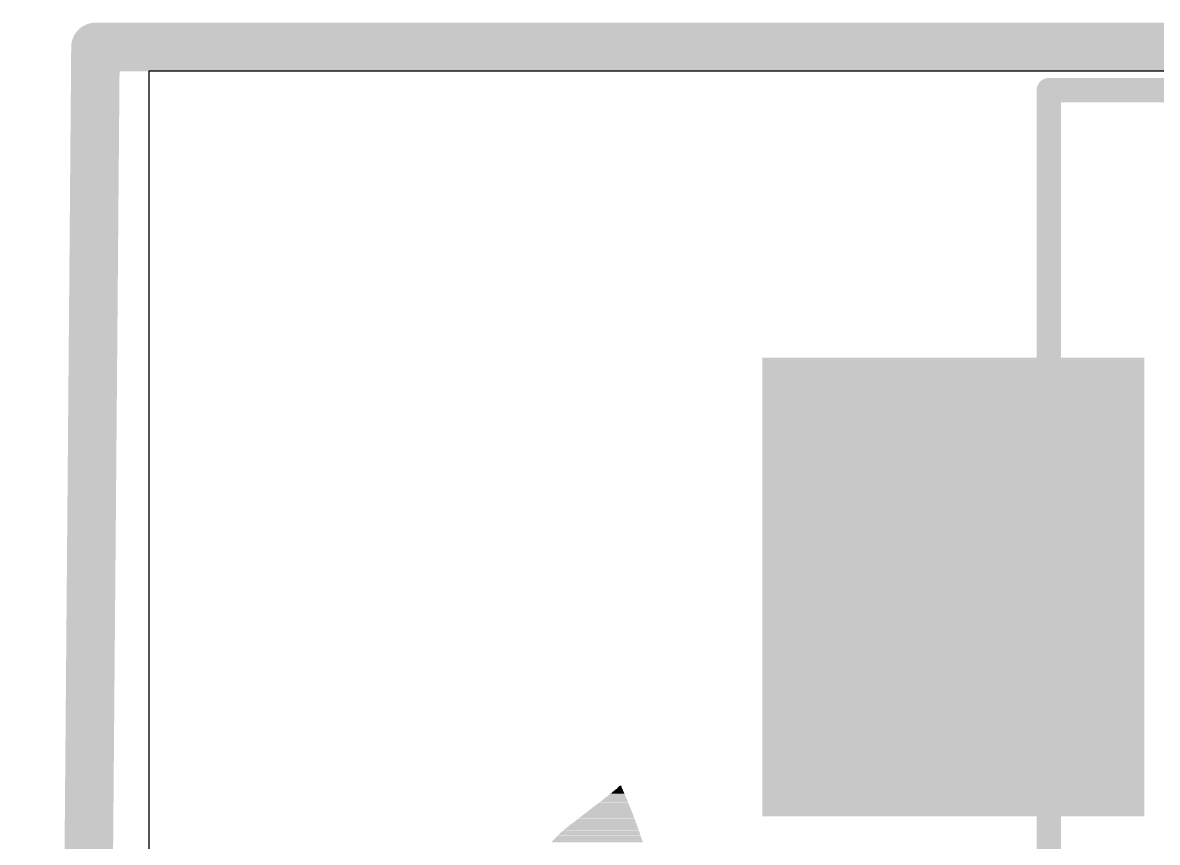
# Model space of a CAD drawing. Extents: x -0.7 to 23.9, y -0.3 to 32.1.
# Drawn here: x -0.66 to 5.28, y 26.45 to 30.73 of the extents above; entities that cross this region are included whole.
import ezdxf

# ---------------------------------------------------------------- set-up
doc = ezdxf.new("R2010")
doc.units = 0
for name, color, linetype in [('1', 12, 'CONTINUOUS'), ('20', 53, 'CONTINUOUS'), ('21', 253, 'CONTINUOUS'), ('51', 253, 'CONTINUOUS')]:
    doc.layers.add(name, color=color, linetype=linetype)

# ---------------------------------------------------------------- blocks, each defined once
blk = doc.blocks.new('RECT')
blk.add_solid([(-0.5, -0.5), (0.5, -0.5), (-0.5, 0.5), (0.5, 0.5)])

msp = doc.modelspace()

# ---------------------------------------------------------------- linework, layer by layer
at = {"layer": '1', "const_width": 0.254}
for points in [[(-0.2794, 30.607), (-0.5334, -0.127)], [(18.2626, 30.607), (-0.2794, 30.607)]]:
    msp.add_lwpolyline(points, dxfattribs=at)
at = {"layer": '1', "const_width": 0.127}
for points in [[(-0.2794, 30.6705, 1), (-0.2794, 30.5435)], [(-0.2159, 30.6065, 1), (-0.3429, 30.6075)]]:
    msp.add_lwpolyline(points, format="xyb", dxfattribs=at)
at = {"layer": '20'}
for p, q in [((0, 30.48), (0, 0)), ((17.78, 30.48), (0, 30.48))]:
    msp.add_line(p, q, dxfattribs=at)
at = {"layer": '21', "const_width": 0.127}
msp.add_lwpolyline([(12.5106, 30.381), (4.7106, 30.381)], dxfattribs=at)
at = {"layer": '21', "const_width": 0.0635}
msp.add_lwpolyline([(4.7106, 30.4127, 1), (4.7106, 30.3493)], format="xyb", dxfattribs=at)
at = {"layer": '51'}
for points, const_width in [([(4.7106, 30.381), (4.7106, 28.481)], 0.127), ([(3.5606, 28.421), (3.5606, 28.021)], 0.1016), ([(3.5806, 28.4402), (4.7306, 28.4402)], 0.1016), ([(3.5606, 27.071), (3.5606, 27.421)], 0.1016), ([(4.7306, 27.0616), (3.5806, 27.0616)], 0.1016), ([(4.7106, 27.021), (4.7106, 22.921)], 0.127)]:
    msp.add_lwpolyline(points, dxfattribs=dict(at, const_width=const_width))
for points, const_width in [([(4.7424, 30.381, 1), (4.6789, 30.381)], 0.0635), ([(4.6789, 28.481, 1), (4.7424, 28.481)], 0.0635), ([(3.586, 28.421, 1), (3.5352, 28.421)], 0.0508), ([(3.5806, 28.4656, 1), (3.5806, 28.4148)], 0.0508), ([(4.7306, 28.4148, 1), (4.7306, 28.4656)], 0.0508), ([(3.5606, 27.421, 1), (3.5606, 28.021)], 0.1016), ([(3.5606, 28.0464, 1), (3.5606, 27.9956)], 0.0508), ([(3.5352, 28.021, 1), (3.586, 28.021)], 0.0508), ([(3.5606, 27.4464, 1), (3.5606, 27.3956)], 0.0508), ([(3.586, 27.421, 1), (3.5352, 27.421)], 0.0508), ([(3.5352, 27.071, 1), (3.586, 27.071)], 0.0508), ([(3.5806, 27.087, 1), (3.5806, 27.0362)], 0.0508), ([(4.7424, 27.021, 1), (4.6789, 27.021)], 0.0635), ([(4.7306, 27.0362, 1), (4.7306, 27.087)], 0.0508)]:
    msp.add_lwpolyline(points, format="xyb", dxfattribs=dict(at, const_width=const_width))

# ---------------------------------------------------------------- block references
at = {"layer": '1', "xscale": 2, "yscale": 2.4, "rotation": 180}
msp.add_blockref('RECT', (4.2106, 27.781), dxfattribs=at)
at = {"layer": '21'}
for p, xscale, yscale in [((2.4637, 26.7258), 0.0278, 0.0026), ((2.465, 26.7283), 0.0254, 0.0024), ((2.465, 26.7309), 0.0202, 0.0026), ((2.4663, 26.7334), 0.0178, 0.0024), ((2.4675, 26.7359), 0.0152, 0.0024), ((2.4675, 26.7385), 0.01, 0.0026), ((2.4688, 26.741), 0.0076, 0.0024), ((2.4396, 26.6674), 0.127, 0.0026), ((2.4409, 26.6699), 0.1244, 0.0024), ((2.4409, 26.6724), 0.1194, 0.0024), ((2.4434, 26.675), 0.1142, 0.0026), ((2.4434, 26.6775), 0.1092, 0.0024), ((2.4447, 26.6801), 0.1066, 0.0026), ((2.4447, 26.6826), 0.1016, 0.0024), ((2.4472, 26.6851), 0.0964, 0.0024), ((2.4485, 26.6877), 0.094, 0.0026), ((2.4485, 26.6902), 0.0888, 0.0024), ((2.451, 26.6928), 0.0838, 0.0026), ((2.451, 26.6953), 0.0786, 0.0024), ((2.4523, 26.6978), 0.0762, 0.0024), ((2.4536, 26.7004), 0.0736, 0.0026), ((2.4548, 26.7029), 0.066, 0.0024), ((2.4561, 26.7055), 0.0634, 0.0026), ((2.4561, 26.708), 0.0584, 0.0024), ((2.4574, 26.7105), 0.0558, 0.0024), ((2.4586, 26.7131), 0.0482, 0.0026), ((2.4599, 26.7156), 0.0456, 0.0024), ((2.4612, 26.7182), 0.0432, 0.0026), ((2.4612, 26.7207), 0.038, 0.0024), ((2.4625, 26.7232), 0.0356, 0.0024), ((2.4129, 26.6089), 0.226, 0.0024), ((2.4142, 26.6115), 0.2234, 0.0026), ((2.4154, 26.614), 0.2158, 0.0024), ((2.4167, 26.6166), 0.2132, 0.0026), ((2.418, 26.6191), 0.2108, 0.0024), ((2.4193, 26.6216), 0.2032, 0.0024), ((2.4205, 26.6242), 0.2006, 0.0026), ((2.4206, 26.6267), 0.1956, 0.0024), ((2.4218, 26.6293), 0.193, 0.0026), ((2.4244, 26.6318), 0.188, 0.0024), ((2.4243, 26.6343), 0.1828, 0.0024), ((2.4256, 26.6369), 0.1802, 0.0026), ((2.4269, 26.6394), 0.1726, 0.0024), ((2.4282, 26.642), 0.1702, 0.0026), ((2.4294, 26.6445), 0.1676, 0.0024), ((2.4307, 26.647), 0.16, 0.0024), ((2.432, 26.6496), 0.1574, 0.0026), ((2.432, 26.6521), 0.1524, 0.0024), ((2.4332, 26.6547), 0.1498, 0.0026), ((2.4358, 26.6572), 0.1448, 0.0024), ((2.4358, 26.6597), 0.1396, 0.0024), ((2.4371, 26.6623), 0.1372, 0.0026), ((2.4383, 26.6648), 0.1294, 0.0024), ((2.385, 26.548), 0.3276, 0.0026), ((2.3862, 26.5505), 0.325, 0.0024), ((2.3888, 26.5531), 0.32, 0.0026), ((2.3888, 26.5556), 0.315, 0.0024), ((2.3901, 26.5581), 0.3124, 0.0024), ((2.3913, 26.5607), 0.3098, 0.0026), ((2.3926, 26.5632), 0.3022, 0.0024), ((2.3939, 26.5658), 0.2998, 0.0026), ((2.3939, 26.5683), 0.2946, 0.0024), ((2.3964, 26.5708), 0.2894, 0.0024), ((2.3977, 26.5734), 0.287, 0.0026), ((2.3977, 26.5759), 0.282, 0.0024), ((2.4002, 26.5785), 0.2768, 0.0026), ((2.4015, 26.581), 0.2742, 0.0024), ((2.4015, 26.5835), 0.2692, 0.0024), ((2.4027, 26.5861), 0.2666, 0.0026), ((2.404, 26.5886), 0.259, 0.0024), ((2.4053, 26.5912), 0.2564, 0.0026), ((2.4066, 26.5937), 0.254, 0.0024), ((2.4079, 26.5962), 0.2464, 0.0024), ((2.4091, 26.5988), 0.2438, 0.0026), ((2.4091, 26.6013), 0.2386, 0.0024), ((2.4116, 26.6039), 0.2336, 0.0026), ((2.4129, 26.6064), 0.231, 0.0024), ((2.3609, 26.4896), 0.4216, 0.0026), ((2.3609, 26.4921), 0.4166, 0.0024), ((2.3621, 26.4946), 0.414, 0.0024), ((2.3634, 26.4972), 0.4114, 0.0026), ((2.3634, 26.4997), 0.4064, 0.0024), ((2.3659, 26.5023), 0.4012, 0.0026), ((2.3672, 26.5048), 0.3988, 0.0024), ((2.3672, 26.5073), 0.3936, 0.0024), ((2.3685, 26.5099), 0.3912, 0.0026), ((2.3698, 26.5124), 0.3886, 0.0024), ((2.3697, 26.515), 0.3834, 0.0026), ((2.3723, 26.5175), 0.3784, 0.0024), ((2.3723, 26.52), 0.3734, 0.0024), ((2.3736, 26.5226), 0.3708, 0.0026), ((2.3748, 26.5251), 0.3682, 0.0024), ((2.3748, 26.5277), 0.3632, 0.0026), ((2.3774, 26.5302), 0.3582, 0.0024), ((2.3787, 26.5327), 0.3556, 0.0024), ((2.3786, 26.5353), 0.3504, 0.0026), ((2.3812, 26.5378), 0.3454, 0.0024), ((2.3824, 26.5404), 0.3428, 0.0026), ((2.3825, 26.5429), 0.3378, 0.0024), ((2.385, 26.5454), 0.3328, 0.0024), ((2.3469, 26.4464), 0.475, 0.0026), ((2.3482, 26.4489), 0.4724, 0.0024), ((2.3482, 26.454), 0.4674, 0.0024), ((2.3494, 26.4515), 0.4698, 0.0026), ((2.3494, 26.4565), 0.4648, 0.0024), ((2.3507, 26.4591), 0.4622, 0.0026), ((2.3507, 26.4616), 0.4572, 0.0024), ((2.352, 26.4642), 0.4546, 0.0026), ((2.3532, 26.4667), 0.452, 0.0024), ((2.3532, 26.4692), 0.447, 0.0024), ((2.3545, 26.4718), 0.4444, 0.0026), ((2.3558, 26.4743), 0.442, 0.0024), ((2.3558, 26.4769), 0.4368, 0.0026), ((2.357, 26.4794), 0.4342, 0.0024), ((2.3583, 26.4819), 0.4318, 0.0024), ((2.3583, 26.4845), 0.4266, 0.0026), ((2.3596, 26.487), 0.4242, 0.0024)]:
    msp.add_blockref('RECT', p, dxfattribs=dict(at, xscale=xscale, yscale=yscale))

doc.saveas('drawing.dxf')
